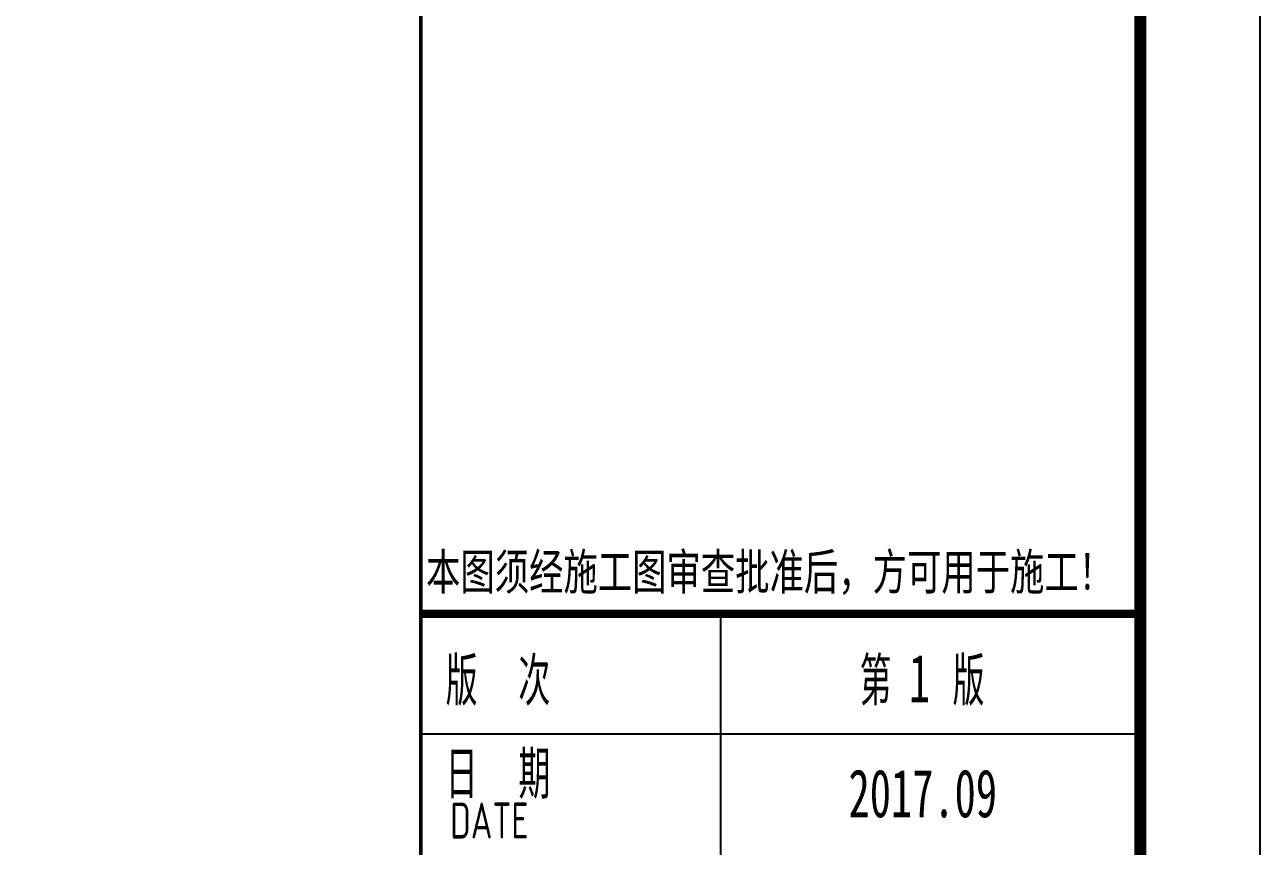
# Model space of a CAD drawing. Extents: x 2246048 to 2442613, y -66234 to 220766.
# Drawn here: x 2432310 to 2442613, y 124800 to 131647 of the extents above; entities that cross this region are included whole.
import ezdxf
from ezdxf.enums import TextEntityAlignment as Align

# ---------------------------------------------------------------- set-up
doc = ezdxf.new("R2010")
doc.units = 0
doc.header["$LTSCALE"] = 1000
doc.header["$MEASUREMENT"] = 0
doc.layers.add('J-图框线', color=4, linetype='Continuous')
doc.styles.add('-黑体', font='simhei.ttf', dxfattribs={"width": 0.8})
doc.styles.add('HT', font='simhei.ttf', dxfattribs={"width": 0.7})
doc.styles.add('LHR1', font='tssdeng.shx', dxfattribs={"width": 0.7, "bigfont": 'tssdchn.shx'})

# ---------------------------------------------------------------- blocks, each defined once
blk = doc.blocks.new('A$C5B595F1B')
at = {"layer": 'J-图框线'}
for p, q in [((-3500, 23771), (-3500, 5770)), ((-6000, 22771), (0, 22771))]:
    blk.add_line(p, q, dxfattribs=at)
at = {"layer": 'J-图框线', "const_width": 70}
blk.add_lwpolyline([(-6000, 23771), (0, 23771)], dxfattribs=at)
at = {"layer": 'J-图框线'}
for s, height, style, width, p in [('本图须经施工图审查批准后，方可用于施工！', 300, 'HT', 0.7, (-5956, 23972)), ('版  次', 400, 'LHR1', 0.7, (-5792, 23008)), ('第   版', 400, 'LHR1', 0.7, (-2341, 23008)), ('1', 400, '-黑体', 0.65, (-1930, 23033)), ('日  期', 400, 'LHR1', 0.7, (-5792, 22230)), ('2017.09', 400, '-黑体', 0.65, (-2433, 22076))]:
    blk.add_text(s, height=height, dxfattribs=dict(at, style=style, width=width)).set_placement(p)
at = {"layer": 'J-图框线', "style": 'LHR1', "width": 0.7}
blk.add_text('DATE', height=300, dxfattribs=at).set_placement((-5428, 21899), align=Align.CENTER)

msp = doc.modelspace()

# ---------------------------------------------------------------- linework, layer by layer
at = {"layer": 'J-图框线'}
msp.add_lwpolyline([(2358512.576, 101965.792), (2442612.576, 101965.792), (2442612.576, 161365.792), (2358512.576, 161365.792)], close=True, dxfattribs=at)
at = {"layer": 'J-图框线', "const_width": 100}
msp.add_lwpolyline([(2361012.576, 102965.792), (2441612.576, 102965.792), (2441612.576, 160365.792), (2361012.576, 160365.792)], close=True, dxfattribs=at)
at = {"layer": 'J-图框线', "const_width": 30, "elevation": 0}
msp.add_lwpolyline([(2435612.576, 102965.792), (2435612.576, 160365.792)], dxfattribs=at)

# ---------------------------------------------------------------- block references
at = {"layer": 'J-图框线'}
msp.add_blockref('A$C5B595F1B', (2441612.576, 102965.792), dxfattribs=at)

doc.saveas('drawing.dxf')
